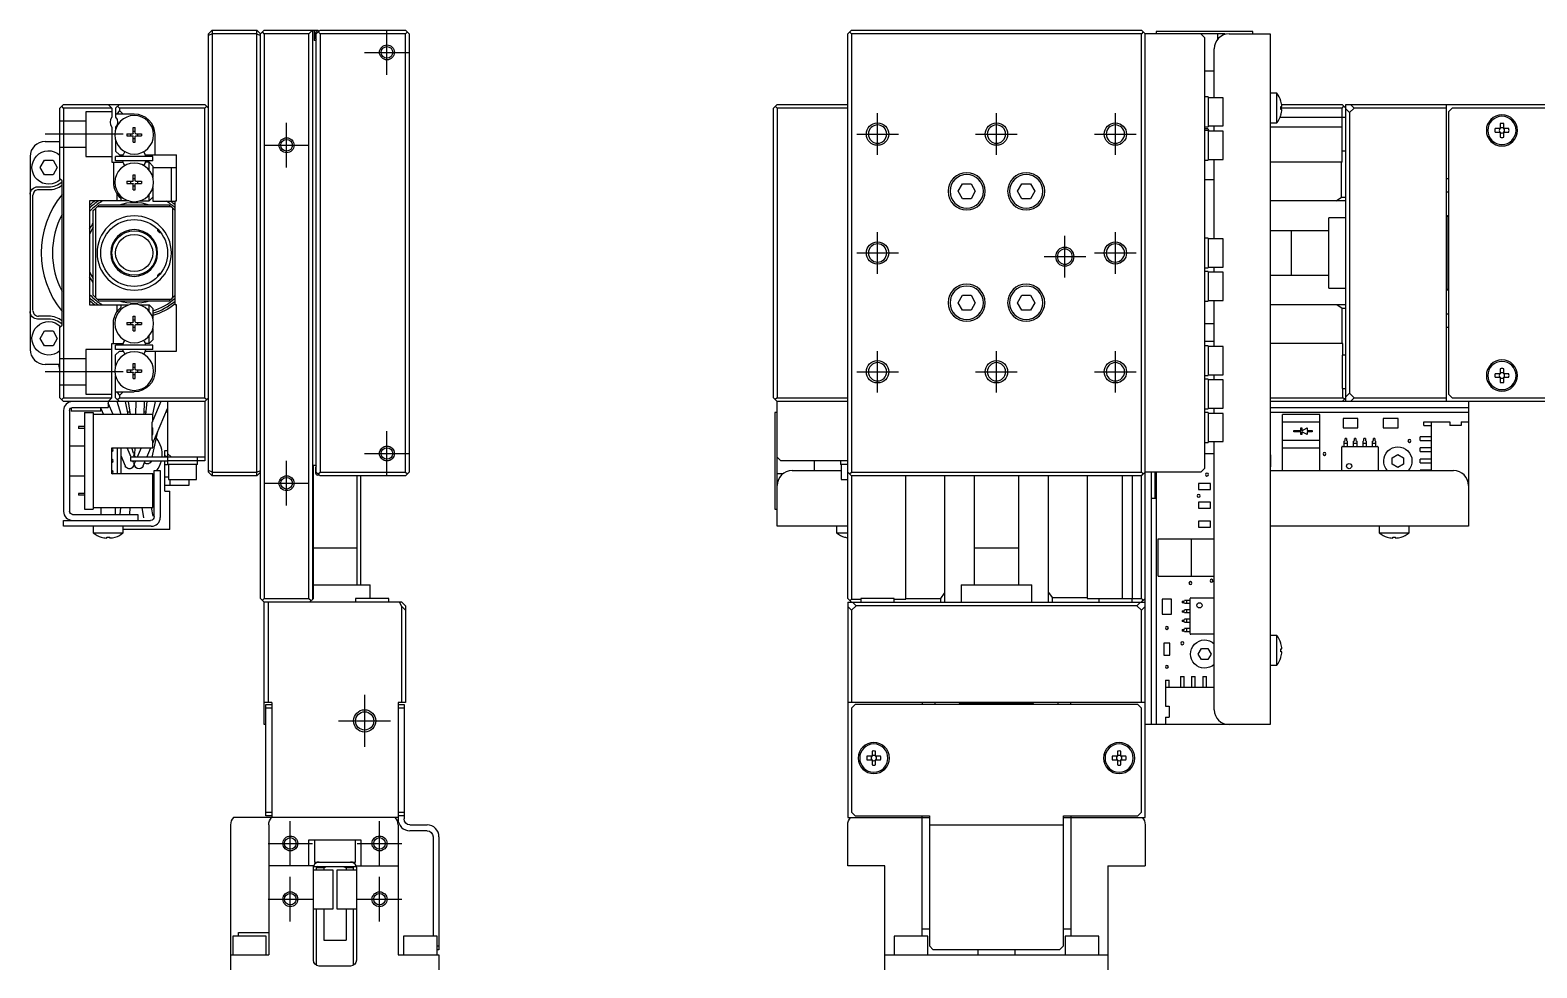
# Model space of a CAD drawing. Extents: x 0 to 722, y -8 to 440.
# Drawn here: x 0 to 202.7, y 210.8 to 337.1 of the extents above; entities that cross this region are included whole.
import ezdxf

# ---------------------------------------------------------------- set-up
doc = ezdxf.new("R2010")
doc.units = 0
doc.header["$LTSCALE"] = 0.5
doc.linetypes.add('CENTER', pattern=[50.8, 31.75, -6.35, 6.35, -6.35])
doc.linetypes.add('DASHED', pattern=[19.05, 12.7, -6.35])
for name, color, linetype in [('MSM_CENTER', 1, 'CENTER'), ('MSM_CONTINUOUS', 7, 'CONTINUOUS'), ('MSM_DASHED', 4, 'DASHED'), ('MSM_NARROW', 5, 'CONTINUOUS')]:
    doc.layers.add(name, color=color, linetype=linetype)

msp = doc.modelspace()

# ---------------------------------------------------------------- linework, layer by layer
at = {"layer": 'MSM_CENTER'}
for p, q in [((48, 331.07), (48, 337.07)), ((45, 334.07), (51, 334.07)), ((34.5, 318.57), (34.5, 324.57)), ((114, 320.27), (114, 325.87)), ((130, 320.27), (130, 325.87)), ((146, 320.27), (146, 325.87)), ((12.5, 323.07), (2, 323.07)), ((111.2, 323.07), (116.8, 323.07)), ((127.2, 323.07), (132.8, 323.07)), ((143.2, 323.07), (148.8, 323.07)), ((31.5, 321.57), (37.5, 321.57)), ((114, 304.27), (114, 309.87)), ((139.2, 303.77), (139.2, 309.37)), ((146, 304.27), (146, 309.87)), ((111.2, 307.07), (116.8, 307.07)), ((136.4, 306.57), (142, 306.57)), ((143.2, 307.07), (148.8, 307.07)), ((114, 288.27), (114, 293.87)), ((130, 288.27), (130, 293.87)), ((146, 288.27), (146, 293.87)), ((12.5, 291.07), (2, 291.07)), ((111.2, 291.07), (116.8, 291.07)), ((127.2, 291.07), (132.8, 291.07)), ((143.2, 291.07), (148.8, 291.07)), ((48, 277.07), (48, 283.07)), ((45, 280.07), (51, 280.07)), ((34.5, 273.07), (34.5, 279.07)), ((31.5, 276.07), (37.5, 276.07)), ((45, 247.57), (45, 240.57)), ((41.5, 244.07), (48.5, 244.07)), ((35, 224.57), (35, 230.57)), ((47, 224.57), (47, 230.57)), ((32, 227.57), (38, 227.57)), ((44, 227.57), (50, 227.57)), ((35, 217.07), (35, 223.07)), ((47, 217.07), (47, 223.07)), ((32, 220.07), (38, 220.07)), ((44, 220.07), (50, 220.07))]:
    msp.add_line(p, q, dxfattribs=at)
at = {"layer": 'MSM_CONTINUOUS'}
for p, q in [((24.5, 337.07), (24, 336.57)), ((24.5, 336.57), (24, 336.36)), ((24, 277.57), (24, 336.57)), ((24.5, 337.07), (30.5, 337.07)), ((24.5, 337.07), (24.5, 277.07)), ((30.5, 336.57), (24.5, 336.57)), ((30.5, 277.07), (30.5, 337.07)), ((31, 336.57), (30.5, 337.07)), ((30.5, 336.57), (31, 336.36)), ((31.5, 337.07), (31, 336.57)), ((31, 260.57), (31, 336.57)), ((31.5, 336.57), (31.25, 336.82)), ((31.5, 337.07), (38.7, 337.07)), ((31.5, 336.57), (31.5, 260.57)), ((37.5, 336.57), (31.5, 336.57)), ((38, 337.07), (37.5, 336.57)), ((37.5, 260.57), (37.5, 336.57)), ((38, 337.07), (38, 260.47)), ((38.2, 337.07), (38.2, 335.67)), ((38.4, 336.67), (38.4, 335.97)), ((38.5, 336.57), (39, 337.07)), ((38.5, 277.57), (38.5, 336.57)), ((38.7, 337.07), (38.8, 336.97)), ((38.7, 336.97), (38.9, 336.97)), ((39, 336.57), (38.75, 336.82)), ((39, 337.07), (50.5, 337.07)), ((50.5, 336.57), (39, 336.57)), ((39, 336.57), (39, 277.57)), ((50.5, 337.07), (51, 336.57)), ((50.75, 336.82), (50.5, 336.57)), ((50.5, 277.57), (50.5, 336.57)), ((51, 336.57), (51, 277.57)), ((110.5, 337.07), (110, 336.57)), ((110, 260.57), (110, 336.57)), ((110.5, 336.57), (110.25, 336.82)), ((110.5, 337.07), (149.5, 337.07)), ((149.5, 336.57), (110.5, 336.57)), ((110.5, 336.57), (110.5, 277.57)), ((150, 336.57), (149.5, 337.07)), ((149.75, 336.82), (149.5, 336.57)), ((149.5, 277.57), (149.5, 336.57)), ((160.75, 336.57), (150, 336.57)), ((150, 231.07), (150, 336.57)), ((164.5, 336.87), (151.5, 336.87)), ((151.5, 336.87), (151.5, 336.57)), ((158, 336.07), (157.5, 336.57)), ((159.75, 336.57), (159.75, 335.83)), ((160.75, 336.49), (160.75, 336.57)), ((161.3, 336.57), (166.8, 336.57)), ((164.5, 336.57), (164.5, 336.87)), ((166.8, 336.57), (166.8, 243.57)), ((38.5, 335.67), (38.2, 335.67)), ((158, 336.07), (158, 278.07)), ((159.3, 327.97), (159.3, 334.57)), ((158, 331.57), (159.3, 331.57)), ((167.7, 328.57), (166.8, 328.57)), ((167.7, 324.57), (167.7, 328.57)), ((4, 326.57), (4.25, 326.82)), ((4, 317.07), (4, 326.57)), ((4.25, 326.82), (4.5, 327.07)), ((4.5, 326.57), (4.25, 326.82)), ((4.5, 327.07), (23.5, 327.07)), ((4.5, 326.57), (4.5, 287.57)), ((11, 326.57), (4.5, 326.57)), ((10.5, 327.07), (11, 326.57)), ((11, 326.57), (11, 325.33)), ((12, 327.07), (11.5, 326.57)), ((11.5, 326.57), (11.5, 325.33)), ((12, 326.57), (11.75, 326.82)), ((12, 326.57), (12, 326.27)), ((23.5, 326.57), (12, 326.57)), ((23.5, 327.07), (24, 326.57)), ((23.75, 326.82), (23.5, 326.57)), ((23.5, 287.57), (23.5, 326.57)), ((100.5, 327.07), (100, 326.57)), ((100, 287.57), (100, 326.57)), ((100.25, 326.82), (100.5, 326.57)), ((100.5, 327.07), (110, 327.07)), ((110, 326.57), (100.5, 326.57)), ((100.5, 326.57), (100.5, 287.57)), ((158.5, 328.07), (158, 328.07)), ((158.5, 328.07), (158.5, 324.07)), ((160.5, 327.97), (158.5, 327.97)), ((160.5, 324.17), (160.5, 327.97)), ((168.25, 327.5), (168.25, 327.52)), ((168.25, 326.77), (168.39, 326.77)), ((168.25, 326.37), (168.25, 326.77)), ((176.5, 326.57), (168.25, 326.57)), ((168.39, 326.37), (168.25, 326.37)), ((168.35, 327.07), (176.5, 327.07)), ((176.75, 326.82), (176.5, 327.07)), ((176.5, 326.57), (176.75, 326.82)), ((176.5, 325.33), (176.5, 326.57)), ((177, 326.57), (176.75, 326.82)), ((177, 287.07), (177, 327.07)), ((177, 327.07), (206, 327.07)), ((177.5, 325.96), (177, 326.46)), ((178.11, 326.57), (177.5, 325.96)), ((177.61, 327.07), (178.11, 326.57)), ((190.5, 326.57), (178.11, 326.57)), ((190.5, 327.07), (190.5, 287.07)), ((191.3, 326.57), (190.8, 326.07)), ((205.3, 326.57), (191.3, 326.57)), ((14, 325.77), (11.5, 325.77)), ((12, 326.27), (11.65, 325.77)), ((12.5, 325.77), (12, 326.27)), ((166.8, 324.57), (167.7, 324.57)), ((168.15, 325.33), (176.5, 325.33)), ((168.25, 325.62), (168.25, 325.64)), ((176.5, 319.27), (176.5, 325.32)), ((177, 325.32), (176.5, 325.32)), ((177.5, 325.96), (177.5, 288.18)), ((190.8, 326.07), (190.8, 288.07)), ((197.76, 324.49), (197.76, 323.81)), ((198.24, 323.81), (198.24, 324.49)), ((11, 324.01), (11, 319.27)), ((11.5, 324.01), (11.5, 323.68)), ((13, 323.12), (13.8, 323.12)), ((13, 323.12), (13, 322.83)), ((13, 322.83), (13.8, 322.83)), ((13.53, 322.83), (13.53, 323.12)), ((13.86, 323.97), (14.15, 323.97)), ((13.86, 323.18), (13.86, 323.97)), ((14.15, 323.44), (13.86, 323.44)), ((13.86, 321.97), (13.86, 322.77)), ((13.86, 322.5), (14.15, 322.5)), ((14.15, 323.18), (14.15, 323.97)), ((14.15, 321.97), (14.15, 322.77)), ((14.21, 323.12), (15, 323.12)), ((14.21, 322.83), (15, 322.83)), ((14.47, 322.83), (14.47, 323.12)), ((15, 323.12), (15, 322.83)), ((16.8, 320.27), (16.8, 322.97)), ((158, 324.07), (158.5, 324.07)), ((158, 323.82), (158.43, 323.82)), ((158.5, 323.57), (158, 323.57)), ((158.43, 323.82), (158.63, 323.47)), ((158.5, 324.17), (160.5, 324.17)), ((158.5, 323.57), (158.5, 319.57)), ((160.5, 323.47), (158.5, 323.47)), ((159.3, 323.47), (159.3, 324.17)), ((160.5, 319.67), (160.5, 323.47)), ((176.5, 324.01), (166.8, 324.01)), ((197.76, 323.81), (197.08, 323.81)), ((197.08, 323.33), (197.76, 323.33)), ((197.76, 323.33), (197.76, 322.65)), ((198.92, 323.81), (198.24, 323.81)), ((198.24, 323.33), (198.92, 323.33)), ((198.24, 322.65), (198.24, 323.33)), ((2, 322.07), (4, 322.07)), ((11.5, 322.26), (11.5, 320.77)), ((11.5, 320.77), (12, 320.27)), ((12, 320.27), (12.48, 320.27)), ((12.54, 320.36), (12.48, 320.27)), ((13.86, 321.97), (14.15, 321.97)), ((15.52, 320.27), (15.33, 320.6)), ((15.52, 320.27), (19.7, 320.27)), ((19.7, 314.07), (19.7, 320.27)), ((176.5, 320.82), (177, 320.82)), ((0, 320.07), (0, 294.07)), ((1.35, 318.57), (1.92, 319.57)), ((1.92, 317.57), (1.35, 318.57)), ((1.92, 319.57), (3.08, 319.57)), ((3.08, 319.57), (3.65, 318.57)), ((3.65, 318.57), (3.08, 317.57)), ((11, 319.27), (12.46, 319.27)), ((11.2, 319.27), (11.2, 316.57)), ((11.5, 319.47), (11.5, 320.07)), ((16.5, 320.07), (11.5, 320.07)), ((16.5, 319.47), (11.5, 319.47)), ((12.46, 319.27), (12.54, 319.13)), ((15.33, 318.89), (15.54, 319.27)), ((16, 319.27), (15.54, 319.27)), ((16, 318.23), (16, 319.27)), ((16, 319.27), (16.5, 318.77)), ((16.5, 319.47), (16.5, 320.07)), ((16.5, 318.77), (16.5, 317.28)), ((19.7, 318.52), (16.5, 318.52)), ((19, 314.02), (19, 318.52)), ((158, 319.57), (158.5, 319.57)), ((158.5, 319.67), (160.5, 319.67)), ((159.3, 308.97), (159.3, 319.67)), ((176.5, 319.27), (166.8, 319.27)), ((176.4, 314.57), (176.4, 319.27)), ((3.08, 317.57), (1.92, 317.57)), ((4.3, 316.77), (4, 317.07)), ((4.3, 297.37), (4.3, 316.77)), ((13, 316.72), (13.8, 316.72)), ((13, 316.72), (13, 316.43)), ((13, 316.43), (13.8, 316.43)), ((13.53, 316.43), (13.53, 316.72)), ((13.86, 317.57), (14.15, 317.57)), ((13.86, 316.78), (13.86, 317.57)), ((14.15, 317.04), (13.86, 317.04)), ((13.86, 315.57), (13.86, 316.37)), ((14.15, 316.78), (14.15, 317.57)), ((14.15, 315.57), (14.15, 316.37)), ((14.21, 316.72), (15, 316.72)), ((14.21, 316.43), (15, 316.43)), ((14.47, 316.43), (14.47, 316.72)), ((15, 316.72), (15, 316.43)), ((124.84, 315.37), (125.42, 316.37)), ((125.42, 316.37), (126.58, 316.37)), ((126.58, 316.37), (127.15, 315.37)), ((132.84, 315.37), (133.42, 316.37)), ((133.42, 316.37), (134.58, 316.37)), ((134.58, 316.37), (135.15, 315.37)), ((158, 316.97), (159.3, 316.97)), ((190.8, 317.07), (190.5, 317.07)), ((0.38, 299.3), (0.38, 314.84)), ((1, 315.97), (2.5, 315.97)), ((1.13, 315.59), (2.5, 315.59)), ((11.7, 314.07), (11.7, 314.97)), ((12.2, 314.43), (12.2, 314.07)), ((13.86, 316.1), (14.15, 316.1)), ((13.86, 315.57), (14.15, 315.57)), ((16, 314.07), (16, 314.91)), ((16.5, 314.57), (16, 314.07)), ((16.5, 315.86), (16.5, 314.02)), ((125.42, 314.37), (124.84, 315.37)), ((126.58, 314.37), (125.42, 314.37)), ((127.15, 315.37), (126.58, 314.37)), ((133.42, 314.37), (132.84, 315.37)), ((134.58, 314.37), (133.42, 314.37)), ((135.15, 315.37), (134.58, 314.37)), ((175.69, 314.07), (176.4, 314.57)), ((176.4, 314.57), (177, 314.57)), ((190.5, 315.32), (190.8, 315.32)), ((8, 314.07), (8, 300.07)), ((13.29, 314.07), (8, 314.07)), ((8.5, 312.77), (8.8, 313.07)), ((8.5, 301.37), (8.5, 312.77)), ((9, 313.27), (8.8, 313.07)), ((8.8, 313.07), (8.8, 301.07)), ((9, 313.27), (9.3, 313.57)), ((19, 313.27), (9, 313.27)), ((9.3, 313.57), (18.7, 313.57)), ((14.71, 314.07), (16, 314.07)), ((16.5, 314.02), (19.5, 314.02)), ((18.7, 313.57), (19, 313.27)), ((19.5, 312.77), (19, 313.27)), ((19.2, 301.07), (19.2, 313.07)), ((19.5, 300.07), (19.5, 314.07)), ((19.5, 314.07), (19.7, 314.07)), ((177, 314.07), (166.8, 314.07)), ((17.2, 310.05), (17.2, 310.23)), ((174.7, 302.32), (174.7, 311.82)), ((177, 311.82), (174.7, 311.82)), ((190.7, 312.07), (190.5, 311.87)), ((190.7, 312.07), (190.7, 302.07)), ((190.8, 312.07), (190.7, 312.07)), ((17.2, 310.05), (17.43, 309.82)), ((17.43, 309.99), (17.43, 309.82)), ((17.43, 309.82), (17.56, 309.82)), ((17.56, 309.82), (17.56, 309.82)), ((158.5, 309.07), (158, 309.07)), ((158.5, 309.07), (158.5, 305.07)), ((160.5, 308.97), (158.5, 308.97)), ((160.5, 305.17), (160.5, 308.97)), ((174.7, 310.07), (166.8, 310.07)), ((169.7, 304.07), (169.7, 310.07)), ((11.04, 306.01), (11.04, 306.01)), ((12.56, 304.27), (12.63, 304.27)), ((12.69, 304.21), (12.63, 304.27)), ((15.38, 304.27), (15.31, 304.21)), ((15.38, 304.27), (15.44, 304.27)), ((16.97, 306.01), (16.97, 306.01)), ((17.43, 304.32), (17.2, 304.1)), ((17.2, 303.91), (17.2, 304.1)), ((17.43, 304.32), (17.43, 304.15)), ((17.56, 304.32), (17.43, 304.32)), ((17.56, 304.32), (17.56, 304.32)), ((158, 305.07), (158.5, 305.07)), ((158.5, 304.57), (158, 304.57)), ((158.5, 305.17), (160.5, 305.17)), ((158.5, 304.57), (158.5, 300.57)), ((160.5, 304.47), (158.5, 304.47)), ((159.3, 304.47), (159.3, 305.17)), ((160.5, 300.67), (160.5, 304.47)), ((166.8, 304.07), (174.7, 304.07)), ((174.7, 302.32), (177, 302.32)), ((190.5, 302.27), (190.7, 302.07)), ((190.7, 302.07), (190.8, 302.07)), ((8, 300.07), (13.29, 300.07)), ((8.8, 301.07), (8.5, 301.37)), ((8.8, 301.07), (9, 300.87)), ((9, 300.87), (19, 300.87)), ((9.3, 300.57), (9, 300.87)), ((18.7, 300.57), (9.3, 300.57)), ((11.7, 299.17), (11.7, 300.07)), ((12.2, 300.07), (12.2, 299.71)), ((14.71, 300.07), (16, 300.07)), ((16, 299.23), (16, 300.07)), ((16, 300.07), (16.5, 299.57)), ((19, 300.87), (18.7, 300.57)), ((19, 300.87), (19.2, 301.07)), ((19.5, 301.37), (19.2, 301.07)), ((19.7, 300.07), (19.5, 300.07)), ((19.7, 293.87), (19.7, 300.07)), ((124.84, 300.37), (125.42, 301.37)), ((125.42, 299.37), (124.84, 300.37)), ((125.42, 301.37), (126.58, 301.37)), ((126.58, 301.37), (127.15, 300.37)), ((127.15, 300.37), (126.58, 299.37)), ((132.84, 300.37), (133.42, 301.37)), ((133.42, 299.37), (132.84, 300.37)), ((133.42, 301.37), (134.58, 301.37)), ((134.58, 301.37), (135.15, 300.37)), ((135.15, 300.37), (134.58, 299.37)), ((158, 300.57), (158.5, 300.57)), ((158.5, 300.67), (160.5, 300.67)), ((159.3, 294.47), (159.3, 300.67)), ((177, 300.07), (166.8, 300.07)), ((176.5, 299.57), (175.79, 300.07)), ((2.5, 298.17), (1, 298.17)), ((2.5, 298.55), (1.13, 298.55)), ((13.86, 298.57), (14.15, 298.57)), ((13.86, 297.78), (13.86, 298.57)), ((14.15, 298.04), (13.86, 298.04)), ((14.15, 297.78), (14.15, 298.57)), ((16.5, 299.57), (16.5, 298.28)), ((126.58, 299.37), (125.42, 299.37)), ((134.58, 299.37), (133.42, 299.37)), ((176.5, 294.87), (176.5, 299.57)), ((177, 299.57), (176.5, 299.57)), ((190.8, 298.82), (190.5, 298.82)), ((1.35, 295.57), (1.92, 296.57)), ((1.92, 296.57), (3.08, 296.57)), ((3.08, 296.57), (3.65, 295.57)), ((4, 297.07), (4.3, 297.37)), ((4, 287.57), (4, 297.07)), ((11.2, 294.87), (11.2, 297.57)), ((13, 297.72), (13.8, 297.72)), ((13, 297.72), (13, 297.43)), ((13, 297.43), (13.8, 297.43)), ((13.53, 297.43), (13.53, 297.72)), ((13.86, 296.57), (13.86, 297.37)), ((13.86, 297.1), (14.15, 297.1)), ((13.86, 296.57), (14.15, 296.57)), ((14.15, 296.57), (14.15, 297.37)), ((14.21, 297.72), (15, 297.72)), ((14.21, 297.43), (15, 297.43)), ((14.47, 297.43), (14.47, 297.72)), ((15, 297.72), (15, 297.43)), ((16.5, 296.86), (16.5, 295.37)), ((158, 297.57), (159.3, 297.57)), ((190.5, 297.07), (190.8, 297.07)), ((1.92, 294.57), (1.35, 295.57)), ((3.08, 294.57), (1.92, 294.57)), ((3.65, 295.57), (3.08, 294.57)), ((11, 294.87), (12.46, 294.87)), ((11, 287.57), (11, 294.87)), ((11.5, 294.07), (11.5, 294.67)), ((16.5, 294.67), (11.5, 294.67)), ((16.5, 294.07), (11.5, 294.07)), ((12.54, 295.01), (12.46, 294.87)), ((15.54, 294.87), (15.33, 295.25)), ((16, 294.87), (15.54, 294.87)), ((16, 294.87), (16, 295.91)), ((16.5, 295.37), (16, 294.87)), ((16.5, 294.07), (16.5, 294.67)), ((159.3, 295.17), (158, 295.17)), ((158.5, 294.57), (158, 294.57)), ((158.5, 294.57), (158.5, 290.57)), ((160.5, 294.47), (158.5, 294.47)), ((160.5, 290.67), (160.5, 294.47)), ((176.6, 294.87), (166.8, 294.87)), ((176.6, 293.32), (176.6, 294.87)), ((4, 292.07), (2, 292.07)), ((4, 291.37), (3.88, 292.07)), ((12, 293.87), (11.5, 293.37)), ((11.5, 291.88), (11.5, 293.37)), ((12, 293.87), (12.48, 293.87)), ((12.48, 293.87), (12.54, 293.78)), ((13.86, 292.17), (14.15, 292.17)), ((13.86, 291.38), (13.86, 292.17)), ((14.15, 291.38), (14.15, 292.17)), ((15.33, 293.54), (15.52, 293.87)), ((15.52, 293.87), (19.7, 293.87)), ((16.8, 293.87), (16.8, 291.17)), ((176.5, 293.32), (176.5, 288.82)), ((177, 293.32), (176.5, 293.32)), ((11.5, 287.57), (11.5, 290.46)), ((13, 291.32), (13.8, 291.32)), ((13, 291.32), (13, 291.03)), ((13, 291.03), (13.8, 291.03)), ((13.53, 291.03), (13.53, 291.32)), ((14.15, 291.64), (13.86, 291.64)), ((13.86, 290.17), (13.86, 290.97)), ((13.86, 290.7), (14.15, 290.7)), ((13.86, 290.17), (14.15, 290.17)), ((14.15, 290.17), (14.15, 290.97)), ((14.21, 291.32), (15, 291.32)), ((14.21, 291.03), (15, 291.03)), ((14.47, 291.03), (14.47, 291.32)), ((15, 291.32), (15, 291.03)), ((158, 290.57), (158.5, 290.57)), ((158.5, 290.07), (158, 290.07)), ((158.5, 290.67), (160.5, 290.67)), ((158.5, 290.07), (158.5, 286.07)), ((160.5, 289.97), (158.5, 289.97)), ((159.3, 289.97), (159.3, 290.67)), ((160.5, 286.17), (160.5, 289.97)), ((197.76, 290.81), (197.08, 290.81)), ((197.08, 290.33), (197.76, 290.33)), ((197.76, 291.49), (197.76, 290.81)), ((197.76, 290.33), (197.76, 289.65)), ((198.24, 290.81), (198.24, 291.49)), ((198.92, 290.81), (198.24, 290.81)), ((198.24, 289.65), (198.24, 290.33)), ((198.24, 290.33), (198.92, 290.33)), ((11.5, 288.37), (14, 288.37)), ((11.65, 288.37), (12, 287.87)), ((12, 287.87), (12.5, 288.37)), ((12, 287.87), (12, 287.57)), ((176.5, 288.82), (177, 288.82)), ((176.6, 287.57), (176.6, 288.82)), ((177, 287.68), (177.5, 288.18)), ((177.5, 288.18), (178.11, 287.57)), ((190.8, 288.07), (191.3, 287.57)), ((4.5, 287.07), (4, 287.57)), ((4.25, 287.32), (4.5, 287.57)), ((4.5, 287.57), (11, 287.57)), ((23.5, 287.07), (4.5, 287.07)), ((4.5, 285.87), (4.5, 272.27)), ((5.3, 285.87), (5.3, 272.27)), ((5.5, 286.22), (5.5, 285.77)), ((5.7, 286.27), (10.5, 286.27)), ((9.5, 285.77), (9.5, 286.27)), ((9.5, 286.15), (9.85, 285.32)), ((11, 287.57), (10.5, 287.07)), ((10.5, 287.07), (10.5, 286.27)), ((11.16, 285.32), (10.5, 286.86)), ((11.5, 287.57), (12, 287.07)), ((12.25, 285.32), (11.69, 287.07)), ((11.75, 287.32), (12, 287.57)), ((12, 287.57), (23.5, 287.57)), ((13.18, 285.32), (12.84, 287.07)), ((13.2, 287.07), (13.45, 285.32)), ((14.2, 287.07), (14.16, 285.32)), ((15.36, 285.32), (15.4, 287.07)), ((15.69, 287.07), (15.54, 285.32)), ((16.83, 287.07), (16.45, 285.32)), ((17.59, 287.07), (16.5, 284.51)), ((16.5, 281.44), (18.5, 286.15)), ((18.5, 287.07), (18.5, 278.57)), ((23.5, 287.57), (23.75, 287.32)), ((24, 287.57), (23.5, 287.07)), ((23.5, 287.07), (23.5, 279.07)), ((100, 287.57), (100.5, 287.07)), ((100.5, 287.57), (100.25, 287.32)), ((100.5, 287.57), (110, 287.57)), ((100.5, 270.27), (100.5, 287.07)), ((110, 287.07), (100.5, 287.07)), ((158, 286.07), (158.5, 286.07)), ((158.5, 286.17), (160.5, 286.17)), ((159.3, 285.47), (159.3, 286.17)), ((166.8, 287.57), (176.6, 287.57)), ((206, 287.07), (166.8, 287.07)), ((166.8, 286.27), (193.5, 286.27)), ((176.5, 287.07), (176.8, 287.37)), ((176.8, 287.37), (176.6, 287.57)), ((176.8, 287.37), (177, 287.57)), ((178.11, 287.57), (177.61, 287.07)), ((178.11, 287.57), (190.5, 287.57)), ((191.3, 287.57), (205.3, 287.57)), ((193.5, 287.07), (193.5, 270.27)), ((9.5, 285.77), (5.5, 285.77)), ((7.3, 285.57), (7.3, 272.57)), ((7.3, 285.57), (8.5, 285.57)), ((8.5, 285.57), (8.5, 272.57)), ((16.5, 285.32), (8.5, 285.32)), ((13.11, 285.67), (13.4, 285.67)), ((15.37, 285.67), (15.57, 285.67)), ((16.4, 281.82), (16.4, 284.32)), ((16.5, 284.32), (16.4, 284.32)), ((16.5, 284.32), (16.5, 285.32)), ((18.3, 285.67), (18.5, 285.67)), ((100.5, 285.57), (100.2, 285.57)), ((100.2, 285.57), (100.2, 272.57)), ((158.5, 285.57), (158, 285.57)), ((158.5, 285.57), (158.5, 281.57)), ((160.5, 285.47), (158.5, 285.47)), ((160.5, 281.67), (160.5, 285.47)), ((193.5, 285.57), (166.8, 285.57)), ((173.5, 285.32), (168.5, 285.32)), ((168.5, 277.77), (168.5, 285.32)), ((168.5, 284.32), (173.5, 284.32)), ((173.5, 277.77), (173.5, 285.32)), ((178.62, 284.78), (176.62, 284.78)), ((176.62, 284.78), (176.62, 283.53)), ((178.62, 283.53), (178.62, 284.78)), ((182.02, 284.78), (182.02, 283.53)), ((184.02, 284.78), (182.02, 284.78)), ((184.02, 283.53), (184.02, 284.78)), ((187.5, 283.82), (187.5, 284.32)), ((187.5, 284.32), (191, 284.32)), ((187.5, 283.82), (188.5, 283.82)), ((188.5, 284.32), (188.5, 277.77)), ((191, 284.32), (191, 283.82)), ((192.5, 283.82), (191, 283.82)), ((192.5, 284.32), (193.5, 284.32)), ((192.5, 284.32), (192.5, 283.82)), ((7.3, 283.7), (6.5, 283.7)), ((6.5, 283.7), (6.5, 283.45)), ((7.3, 283.45), (6.5, 283.45)), ((16.4, 283.52), (16.5, 283.52)), ((16.4, 283.15), (16.5, 283.15)), ((16.4, 283), (16.5, 283)), ((16.4, 282.62), (16.5, 282.62)), ((16.5, 281.82), (16.4, 281.82)), ((16.43, 279.57), (17.18, 283.05)), ((16.5, 282.62), (16.5, 283.52)), ((16.5, 280.82), (16.5, 281.82)), ((173.5, 281.82), (168.5, 281.82)), ((170, 283), (170, 283.15)), ((170, 283.15), (170.95, 283.15)), ((170.95, 283), (170, 283)), ((170.95, 283.15), (170.95, 283.52)), ((170.95, 283.52), (171.1, 283.52)), ((170.95, 282.62), (170.95, 283)), ((171.1, 282.62), (170.95, 282.62)), ((171.1, 283.13), (171.78, 283.52)), ((171.1, 283.52), (171.1, 283.13)), ((171.78, 282.62), (171.1, 283.01)), ((171.1, 283.01), (171.1, 282.62)), ((171.78, 283.52), (171.78, 283.15)), ((171.78, 283.15), (172.48, 283.15)), ((171.78, 283), (171.78, 282.62)), ((172.48, 283), (171.78, 283)), ((172.48, 283.15), (172.48, 283)), ((176.62, 283.53), (178.62, 283.53)), ((176.77, 281.75), (176.89, 281.82)), ((176.77, 281.02), (176.77, 281.75)), ((176.89, 281.82), (176.89, 282.07)), ((177.09, 282.07), (176.89, 282.07)), ((177.09, 282.07), (177.09, 281.82)), ((177.09, 281.82), (177.2, 281.75)), ((177.2, 281.75), (177.2, 281.02)), ((178.04, 281.75), (178.16, 281.82)), ((178.04, 281.02), (178.04, 281.75)), ((178.36, 282.07), (178.16, 282.07)), ((178.16, 281.82), (178.16, 282.07)), ((178.36, 282.07), (178.36, 281.82)), ((178.36, 281.82), (178.47, 281.75)), ((178.47, 281.75), (178.47, 281.02)), ((179.31, 281.75), (179.43, 281.82)), ((179.31, 281.02), (179.31, 281.75)), ((179.43, 281.82), (179.43, 282.07)), ((179.63, 282.07), (179.43, 282.07)), ((179.63, 282.07), (179.63, 281.82)), ((179.63, 281.82), (179.74, 281.75)), ((179.74, 281.75), (179.74, 281.02)), ((180.58, 281.75), (180.7, 281.82)), ((180.58, 281.02), (180.58, 281.75)), ((180.9, 282.07), (180.7, 282.07)), ((180.7, 281.82), (180.7, 282.07)), ((180.9, 282.07), (180.9, 281.82)), ((180.9, 281.82), (181.01, 281.75)), ((181.01, 281.75), (181.01, 281.02)), ((182.02, 283.53), (184.02, 283.53)), ((187, 281.82), (187, 282.32)), ((188.5, 282.32), (187, 282.32)), ((187, 281.82), (188.5, 281.82)), ((7.3, 281.07), (5.3, 281.07)), ((11, 280.82), (16.5, 280.82)), ((11, 277.32), (11, 280.82)), ((11.7, 280.82), (11.7, 277.32)), ((12.2, 280.82), (12.2, 277.32)), ((12.2, 279.79), (12.8, 278.39)), ((13.6, 279.57), (13.07, 280.82)), ((13.92, 280.1), (13.69, 280.82)), ((14.07, 280.82), (14.05, 279.93)), ((14.93, 280.82), (14.4, 279.57)), ((15.71, 279.57), (16.24, 280.82)), ((18.1, 279.57), (18.1, 280.48)), ((18.1, 280.48), (18.5, 280.48)), ((19, 279.57), (18.5, 280.07)), ((158, 281.57), (158.5, 281.57)), ((158, 280.07), (159.3, 280.07)), ((158.5, 281.67), (160.5, 281.67)), ((159.3, 245.57), (159.3, 281.67)), ((166.91, 279.87), (166.8, 279.87)), ((166.91, 278.27), (166.91, 279.87)), ((168.5, 280.82), (173.5, 280.82)), ((176.44, 277.77), (176.44, 280.92)), ((176.54, 281.02), (181.24, 281.02)), ((176.77, 281.46), (177.2, 281.46)), ((178.04, 281.46), (178.47, 281.46)), ((179.31, 281.46), (179.74, 281.46)), ((180.58, 281.46), (181.01, 281.46)), ((181.34, 280.92), (181.34, 277.77)), ((183.25, 279.5), (184, 279.94)), ((184, 279.94), (184.75, 279.5)), ((187, 280.32), (187, 280.82)), ((188.5, 280.82), (187, 280.82)), ((187, 280.32), (188.5, 280.32)), ((13.5, 279.57), (13.5, 279.07)), ((23.5, 279.57), (13.5, 279.57)), ((13.5, 279.07), (18.5, 279.07)), ((13.9, 278.85), (13.81, 279.07)), ((14.19, 279.07), (14.1, 278.85)), ((15.2, 278.39), (15.49, 279.07)), ((16.7, 277.77), (17.5, 277.77)), ((16.7, 271.57), (16.7, 277.77)), ((17.5, 277.77), (17.5, 271.47)), ((18.1, 275.02), (18.1, 279.07)), ((18.1, 278.58), (18.5, 278.58)), ((18.35, 279.68), (18.5, 279.68)), ((22.5, 279.07), (18.5, 279.07)), ((22.5, 278.57), (18.5, 278.57)), ((22.5, 278.57), (18.5, 278.57)), ((18.6, 278.57), (18.6, 276.57)), ((22.4, 276.57), (22.4, 278.57)), ((22.5, 278.57), (22.5, 279.57)), ((23.5, 279.07), (22.5, 279.07)), ((24.5, 277.57), (24, 277.78)), ((30.5, 277.57), (31, 277.78)), ((38.5, 278.47), (38.1, 278.47)), ((38.1, 260.57), (38.1, 278.47)), ((38.4, 278.17), (38.4, 277.47)), ((100.5, 279.57), (101, 279.07)), ((110, 279.07), (101, 279.07)), ((102.5, 277.77), (109.1, 277.77)), ((105.5, 277.77), (105.5, 279.07)), ((109, 279.07), (109, 278.57)), ((110, 278.57), (109, 278.57)), ((109.1, 278.57), (109.1, 276.57)), ((157.5, 277.57), (158, 278.07)), ((166.8, 278.27), (166.91, 278.27)), ((166.8, 277.77), (191.5, 277.77)), ((183.25, 278.64), (183.25, 279.5)), ((184, 278.2), (183.25, 278.64)), ((184.75, 278.64), (184, 278.2)), ((184.75, 279.5), (184.75, 278.64)), ((187, 278.82), (187, 279.32)), ((188.5, 279.32), (187, 279.32)), ((187, 278.82), (188.5, 278.82)), ((187, 277.77), (187, 277.82)), ((188.5, 277.82), (187, 277.82)), ((5.3, 277.07), (7.3, 277.07)), ((16.5, 277.32), (11, 277.32)), ((16.5, 272.82), (16.5, 277.32)), ((16.55, 274.24), (16.5, 275.92)), ((18.1, 276.93), (18.6, 276.93)), ((18.35, 275.82), (21.38, 275.82)), ((18.6, 276.57), (22.4, 276.57)), ((18.85, 275.82), (18.85, 276.57)), ((21.38, 275.82), (21.38, 276.57)), ((24.5, 277.07), (24, 277.57)), ((24.5, 277.57), (30.5, 277.57)), ((30.5, 277.07), (24.5, 277.07)), ((30.5, 277.07), (31, 277.57)), ((39, 277.07), (38.5, 277.57)), ((38.9, 277.17), (38.7, 277.17)), ((38.75, 277.32), (39, 277.57)), ((39, 277.57), (50.5, 277.57)), ((50.5, 277.07), (39, 277.07)), ((44, 262.37), (44, 277.07)), ((44.5, 262.37), (44.5, 277.07)), ((50.5, 277.57), (50.75, 277.32)), ((51, 277.57), (50.5, 277.07)), ((101.23, 277.32), (100.5, 277.32)), ((109.1, 276.57), (110, 276.57)), ((110, 277.57), (110.5, 277.07)), ((110.25, 277.32), (110.5, 277.57)), ((110.5, 277.57), (149.5, 277.57)), ((110.5, 277.07), (110.5, 260.47)), ((149.5, 277.07), (110.5, 277.07)), ((117.8, 260.47), (117.8, 277.07)), ((123, 277.07), (123, 260.07)), ((127, 277.07), (127, 262.37)), ((133, 262.37), (133, 277.07)), ((137, 260.07), (137, 277.07)), ((142.2, 277.07), (142.2, 260.57)), ((146.94, 260.57), (146.94, 277.07)), ((148.26, 277.07), (148.26, 260.57)), ((149.5, 277.57), (149.75, 277.32)), ((149.5, 277.07), (149.75, 277.32)), ((149.5, 260.57), (149.5, 277.07)), ((149.75, 277.32), (150, 277.57)), ((157.5, 277.57), (150, 277.57)), ((150.8, 277.57), (150.8, 243.57)), ((151.3, 277.57), (151.3, 274.07)), ((151.5, 277.57), (151.5, 243.57)), ((157.2, 276.04), (157.2, 275.24)), ((158.8, 276.04), (157.2, 276.04)), ((158.8, 275.24), (158.8, 276.04)), ((6.5, 274.7), (6.5, 274.45)), ((7.3, 274.7), (6.5, 274.7)), ((7.3, 274.45), (6.5, 274.45)), ((18.1, 275.02), (18.81, 275.02)), ((18.81, 269.82), (18.81, 275.02)), ((150.8, 274.07), (151.5, 274.07)), ((157.2, 275.24), (158.8, 275.24)), ((5.7, 271.87), (14.5, 271.87)), ((7.3, 272.57), (8.5, 272.57)), ((8.5, 272.82), (16.5, 272.82)), ((9.5, 272.82), (9.5, 271.87)), ((11.5, 271.87), (11.5, 272.82)), ((12.17, 272.82), (12.08, 271.87)), ((13.39, 271.87), (13.47, 272.82)), ((14.5, 271.87), (14.5, 271.07)), ((15.01, 272.82), (15.26, 271.41)), ((16.54, 271.63), (16.33, 272.82)), ((100.2, 272.57), (100.5, 272.57)), ((157.2, 273.5), (157.2, 272.7)), ((158.8, 273.5), (157.2, 273.5)), ((157.2, 272.7), (158.8, 272.7)), ((158.8, 272.7), (158.8, 273.5)), ((4.5, 270.27), (4.5, 271.07)), ((4.5, 271.07), (16.2, 271.07)), ((16.3, 270.27), (4.5, 270.27)), ((8.5, 270.27), (8.5, 269.37)), ((12.5, 269.37), (12.5, 270.27)), ((18.81, 269.82), (12.5, 269.82)), ((110, 270.27), (100.5, 270.27)), ((108.5, 270.27), (108.5, 269.37)), ((158.8, 270.96), (157.2, 270.96)), ((157.2, 270.96), (157.2, 270.16)), ((157.2, 270.16), (158.8, 270.16)), ((158.8, 270.16), (158.8, 270.96)), ((193.5, 270.27), (166.8, 270.27)), ((181.5, 270.27), (181.5, 269.37)), ((185.5, 269.37), (185.5, 270.27)), ((8.5, 269.37), (12.5, 269.37)), ((9.55, 268.81), (9.57, 268.81)), ((10.3, 268.81), (10.7, 268.81)), ((10.3, 268.68), (10.3, 268.81)), ((10.7, 268.81), (10.7, 268.68)), ((11.43, 268.81), (11.45, 268.81)), ((108.5, 269.37), (110, 269.37)), ((109.55, 268.81), (109.57, 268.81)), ((151.75, 268.57), (159.3, 268.57)), ((151.75, 263.57), (151.75, 268.57)), ((156.25, 263.57), (156.25, 268.57)), ((181.5, 269.37), (185.5, 269.37)), ((182.55, 268.81), (182.57, 268.81)), ((183.3, 268.81), (183.7, 268.81)), ((183.3, 268.68), (183.3, 268.81)), ((183.7, 268.81), (183.7, 268.68)), ((184.43, 268.81), (184.45, 268.81)), ((38.1, 267.37), (44, 267.37)), ((127, 267.37), (133, 267.37)), ((151.75, 263.57), (159.3, 263.57)), ((38.1, 262.37), (45.75, 262.37)), ((45.75, 260.57), (45.75, 262.37)), ((125.25, 262.37), (134.75, 262.37)), ((125.25, 262.37), (125.25, 260.07)), ((134.75, 260.07), (134.75, 262.37)), ((31, 260.57), (31.5, 260.07)), ((31.25, 260.32), (31.5, 260.57)), ((31.5, 260.57), (37.5, 260.57)), ((31.5, 243.57), (31.5, 260.07)), ((50, 260.07), (31.5, 260.07)), ((32, 260.07), (32, 246.57)), ((37.5, 260.57), (37.8, 260.27)), ((38.1, 260.57), (37.6, 260.07)), ((48.25, 260.57), (43.75, 260.57)), ((43.75, 260.57), (43.75, 260.07)), ((48.25, 260.07), (48.25, 260.57)), ((50, 259.46), (49.69, 260.07)), ((50, 260.07), (50.5, 259.57)), ((50, 246.57), (50, 259.46)), ((50.5, 258.96), (50, 259.46)), ((50.5, 259.57), (50.5, 246.57)), ((110, 260.57), (110.5, 260.07)), ((110, 260.07), (150, 260.07)), ((110, 260.07), (110, 231.07)), ((110.5, 258.96), (110, 259.46)), ((110.3, 260.27), (110.5, 260.47)), ((110.5, 260.47), (111.75, 260.47)), ((111.11, 259.57), (110.5, 258.96)), ((110.61, 260.07), (111.11, 259.57)), ((148.89, 259.57), (111.11, 259.57)), ((116.25, 260.57), (111.75, 260.57)), ((111.75, 260.57), (111.75, 260.07)), ((116.25, 260.07), (116.25, 260.57)), ((116.25, 260.47), (117.8, 260.47)), ((117.8, 260.57), (122.5, 260.57)), ((122.5, 260.57), (123, 261.28)), ((122.5, 260.07), (122.5, 260.57)), ((137, 261.38), (137.5, 260.67)), ((137.5, 260.67), (137.5, 260.07)), ((137.5, 260.67), (142.2, 260.67)), ((142.2, 260.57), (148.25, 260.57)), ((143.75, 260.57), (143.75, 260.07)), ((148.25, 260.07), (148.25, 260.57)), ((148.26, 260.57), (149.5, 260.57)), ((148.89, 259.57), (149.39, 260.07)), ((149.5, 258.96), (148.89, 259.57)), ((149.5, 260.57), (149.75, 260.32)), ((149.5, 260.07), (149.75, 260.32)), ((150, 259.46), (149.5, 258.96)), ((149.75, 260.32), (150, 260.57)), ((153.54, 260.45), (152.29, 260.45)), ((152.29, 260.45), (152.29, 258.45)), ((153.54, 258.45), (153.54, 260.45)), ((155, 260.18), (155, 259.98)), ((155, 260.18), (155.25, 260.18)), ((155.25, 259.98), (155, 259.98)), ((155.25, 260.18), (155.31, 260.3)), ((155.31, 259.87), (155.25, 259.98)), ((156.05, 260.3), (155.31, 260.3)), ((156.05, 259.87), (155.31, 259.87)), ((155.61, 259.87), (155.61, 260.3)), ((156.05, 255.83), (156.05, 260.53)), ((156.15, 260.63), (159.3, 260.63)), ((110.5, 258.96), (110.5, 246.57)), ((149.5, 246.57), (149.5, 258.96)), ((152.29, 258.45), (153.54, 258.45)), ((155, 258.91), (155, 258.71)), ((155, 258.91), (155.25, 258.91)), ((155.25, 258.71), (155, 258.71)), ((155, 257.64), (155, 257.44)), ((155, 257.64), (155.25, 257.64)), ((155.25, 257.44), (155, 257.44)), ((155.25, 258.91), (155.31, 259.03)), ((155.31, 258.6), (155.25, 258.71)), ((155.25, 257.64), (155.31, 257.76)), ((155.31, 257.33), (155.25, 257.44)), ((156.05, 259.03), (155.31, 259.03)), ((156.05, 258.6), (155.31, 258.6)), ((156.05, 257.76), (155.31, 257.76)), ((155.61, 258.6), (155.61, 259.03)), ((155.61, 257.33), (155.61, 257.76)), ((155, 256.37), (155, 256.17)), ((155, 256.37), (155.25, 256.37)), ((155.25, 256.17), (155, 256.17)), ((155.25, 256.37), (155.31, 256.49)), ((155.31, 256.06), (155.25, 256.17)), ((156.05, 257.33), (155.31, 257.33)), ((156.05, 256.49), (155.31, 256.49)), ((156.05, 256.06), (155.31, 256.06)), ((155.61, 256.06), (155.61, 256.49)), ((159.3, 255.73), (156.15, 255.73)), ((167.7, 255.57), (166.8, 255.57)), ((167.7, 251.57), (167.7, 255.57)), ((153.32, 254.53), (152.52, 254.53)), ((152.52, 254.53), (152.52, 252.93)), ((153.32, 252.93), (153.32, 254.53)), ((157.13, 253.07), (157.56, 253.82)), ((157.56, 253.82), (158.43, 253.82)), ((158.43, 253.82), (158.86, 253.07)), ((168.25, 254.5), (168.25, 254.52)), ((168.25, 253.77), (168.39, 253.77)), ((168.25, 253.37), (168.25, 253.77)), ((152.52, 252.93), (153.32, 252.93)), ((157.56, 252.32), (157.13, 253.07)), ((158.43, 252.32), (157.56, 252.32)), ((158.86, 253.07), (158.43, 252.32)), ((166.8, 251.57), (167.7, 251.57)), ((168.39, 253.37), (168.25, 253.37)), ((168.25, 252.62), (168.25, 252.64)), ((152.75, 249.57), (152.75, 246.07)), ((152.75, 249.57), (153.25, 249.57)), ((153.25, 248.57), (153.25, 249.57)), ((154.75, 250.07), (155.25, 250.07)), ((154.75, 250.07), (154.75, 248.57)), ((155.25, 248.57), (155.25, 250.07)), ((156.25, 250.07), (156.75, 250.07)), ((156.25, 250.07), (156.25, 248.57)), ((156.75, 248.57), (156.75, 250.07)), ((157.75, 250.07), (158.25, 250.07)), ((157.75, 250.07), (157.75, 248.57)), ((158.25, 248.57), (158.25, 250.07)), ((159.25, 250.07), (159.3, 250.07)), ((159.25, 250.07), (159.25, 248.57)), ((159.3, 248.57), (152.75, 248.57)), ((32.5, 246.57), (31.5, 246.57)), ((31.7, 231.27), (31.7, 246.27)), ((31.7, 246.27), (32.5, 246.27)), ((32.5, 245.77), (31.7, 245.77)), ((32.5, 246.57), (32.5, 231.07)), ((49.5, 246.57), (49.5, 230.87)), ((50.5, 246.57), (49.5, 246.57)), ((49.5, 246.27), (50.3, 246.27)), ((50.3, 245.77), (49.5, 245.77)), ((50.3, 246.27), (50.3, 230.87)), ((150, 246.57), (110, 246.57)), ((111, 246.27), (110.5, 245.77)), ((110.5, 245.77), (110.5, 231.77)), ((149, 246.27), (111, 246.27)), ((120, 246.57), (120, 246.27)), ((121.75, 246.27), (121.75, 246.57)), ((125.2, 246.57), (125, 246.37)), ((135, 246.37), (125, 246.37)), ((125, 246.37), (125, 246.27)), ((135, 246.37), (134.8, 246.57)), ((135, 246.27), (135, 246.37)), ((138.25, 246.57), (138.25, 246.27)), ((140, 246.27), (140, 246.57)), ((149.5, 245.77), (149, 246.27)), ((149.5, 231.77), (149.5, 245.77)), ((152.75, 246.07), (153.25, 246.07)), ((153.25, 246.07), (153.25, 244.57)), ((31.7, 243.57), (31.5, 243.57)), ((166.8, 243.57), (150, 243.57)), ((152.75, 244.57), (153.25, 244.57)), ((152.75, 244.57), (152.75, 243.57)), ((113.26, 239.31), (112.58, 239.31)), ((113.26, 239.99), (113.26, 239.31)), ((113.74, 239.31), (113.74, 239.99)), ((114.42, 239.31), (113.74, 239.31)), ((146.26, 239.31), (145.58, 239.31)), ((146.26, 239.99), (146.26, 239.31)), ((146.74, 239.31), (146.74, 239.99)), ((147.42, 239.31), (146.74, 239.31)), ((112.58, 238.83), (113.26, 238.83)), ((113.26, 238.83), (113.26, 238.15)), ((113.74, 238.83), (114.42, 238.83)), ((113.74, 238.15), (113.74, 238.83)), ((145.58, 238.83), (146.26, 238.83)), ((146.26, 238.83), (146.26, 238.15)), ((146.74, 238.83), (147.42, 238.83)), ((146.74, 238.15), (146.74, 238.83)), ((31.7, 231.77), (32.5, 231.77)), ((32.5, 231.27), (31.7, 231.27)), ((49.5, 231.77), (50.3, 231.77)), ((50.3, 231.27), (49.5, 231.27)), ((110.5, 231.77), (111, 231.27)), ((111, 231.27), (121, 231.27)), ((120, 215.07), (120, 231.27)), ((121, 231.27), (121, 213.77)), ((139, 213.77), (139, 231.27)), ((139, 231.27), (149, 231.27)), ((140, 231.27), (140, 215.07)), ((149, 231.27), (149.5, 231.77)), ((27, 210.57), (27, 230.07)), ((32.48, 231.07), (27.38, 231.07)), ((32.1, 230.07), (32.1, 212.57)), ((49.5, 231.07), (32.5, 231.07)), ((49.5, 230.07), (49.5, 212.57)), ((51.1, 230.07), (53.4, 230.07)), ((53.4, 229.27), (51.1, 229.27)), ((110, 231.07), (121, 231.07)), ((110, 224.57), (110, 230.07)), ((121, 230.07), (139, 230.07)), ((139, 231.07), (150, 231.07)), ((150, 230.07), (150, 224.57)), ((37.5, 228.07), (44.5, 228.07)), ((37.5, 224.57), (37.5, 228.07)), ((38.25, 228.07), (38.25, 225.07)), ((43.75, 225.07), (43.75, 228.07)), ((44.5, 228.07), (44.5, 224.57)), ((54.2, 228.47), (54.2, 215.07)), ((55, 228.47), (55, 213.27)), ((38.25, 225.07), (43.75, 225.07)), ((38.13, 224.57), (32.1, 224.57)), ((38.1, 211.87), (38.1, 224.27)), ((40.75, 223.97), (38.1, 223.97)), ((38.12, 224.47), (43.88, 224.47)), ((38.13, 224.57), (38.13, 224.48)), ((38.13, 224.48), (38.16, 224.56)), ((38.7, 224.47), (38.5, 224.27)), ((39.5, 224.27), (38.5, 224.27)), ((38.5, 224.27), (38.5, 223.97)), ((39.5, 224.27), (39.87, 224.47)), ((39.5, 224.27), (39.5, 223.97)), ((40.75, 218.77), (40.75, 223.97)), ((41.25, 223.97), (41.25, 218.77)), ((43.9, 223.97), (41.25, 223.97)), ((42.13, 224.47), (42.5, 224.27)), ((43.5, 224.27), (42.5, 224.27)), ((42.5, 224.27), (42.5, 223.97)), ((43.5, 224.27), (43.3, 224.47)), ((43.5, 223.97), (43.5, 224.27)), ((43.85, 224.56), (43.87, 224.48)), ((43.87, 224.57), (43.87, 224.48)), ((43.87, 224.57), (49.5, 224.57)), ((43.9, 224.27), (43.9, 211.87)), ((115, 224.57), (110, 224.57)), ((115, 210.57), (115, 224.57)), ((145, 224.57), (145, 210.57)), ((145, 224.57), (150, 224.57)), ((38.1, 218.77), (40.75, 218.77)), ((38.5, 218.77), (38.5, 211.18)), ((39.5, 218.77), (39.5, 214.57)), ((41.25, 218.77), (43.9, 218.77)), ((42.5, 218.77), (42.5, 214.57)), ((43.5, 211.18), (43.5, 218.77)), ((31.75, 215.07), (27.25, 215.07)), ((27.25, 215.07), (27.25, 212.57)), ((28.05, 215.07), (28.05, 215.57)), ((28.05, 215.57), (32.1, 215.57)), ((31.75, 212.57), (31.75, 215.07)), ((54.75, 215.07), (50.25, 215.07)), ((50.25, 215.07), (50.25, 212.57)), ((54.75, 212.57), (54.75, 215.07)), ((120.75, 215.07), (116.25, 215.07)), ((116.25, 215.07), (116.25, 212.57)), ((120, 216.07), (121, 216.07)), ((120.75, 212.57), (120.75, 215.07)), ((139, 216.07), (140, 216.07)), ((143.75, 215.07), (139.25, 215.07)), ((139.25, 215.07), (139.25, 212.57)), ((143.75, 212.57), (143.75, 215.07)), ((39.5, 214.57), (42.5, 214.57)), ((54.75, 213.77), (55, 213.77)), ((55, 213.27), (54.75, 213.27)), ((121, 213.77), (121.5, 213.27)), ((138.5, 213.27), (121.5, 213.27)), ((127.5, 213.27), (127.5, 212.57)), ((132.5, 212.57), (132.5, 213.27)), ((138.5, 213.27), (139, 213.77)), ((27, 212.57), (32.1, 212.57)), ((43.1, 211.07), (38.9, 211.07)), ((49.5, 212.57), (55, 212.57)), ((55, 212.57), (55, 210.57)), ((115, 212.57), (145, 212.57))]:
    msp.add_line(p, q, dxfattribs=at)
for centre, radius in [((48, 334.07), 0.783), ((34.5, 321.57), 0.783), ((14, 307.07), 4.5), ((14, 307.07), 3), ((48, 280.07), 0.783), ((177.44, 278.37), 0.35), ((34.5, 276.07), 0.783), ((157.3, 259.63), 0.35), ((45, 244.07), 1.23), ((35, 227.57), 0.783), ((47, 227.57), 0.783), ((35, 220.07), 0.783), ((47, 220.07), 0.783)]:
    msp.add_circle(centre, radius, dxfattribs=at)
at = {"layer": 'MSM_CONTINUOUS', "extrusion": (0, 0, -1)}
for centre, radius in [((-14, 322.97), 2.6), ((-198, 323.57), 2.1), ((-198, 323.57), 1.9), ((-114, 323.07), 1.23), ((-130, 323.07), 1.23), ((-146, 323.07), 1.23), ((-14, 316.57), 2.6), ((-126, 315.37), 2.5), ((-126, 315.37), 2.25), ((-134, 315.37), 2.5), ((-134, 315.37), 2.25), ((-14, 307.07), 5), ((-14, 307.07), 3.15), ((-114, 307.07), 1.23), ((-146, 307.07), 1.23), ((-139.2, 306.57), 1.01), ((-126, 300.37), 2.5), ((-126, 300.37), 2.25), ((-134, 300.37), 2.5), ((-134, 300.37), 2.25), ((-14, 297.57), 2.6), ((-14, 291.17), 2.6), ((-114, 291.07), 1.23), ((-130, 291.07), 1.23), ((-146, 291.07), 1.23), ((-198, 290.57), 2.1), ((-198, 290.57), 1.9), ((-185.56, 281.77), 0.2), ((-174.13, 280.02), 0.2), ((-158.32, 277.23), 0.2), ((-157.2, 274.37), 0.2), ((-156.1, 262.62), 0.2), ((-158.94, 262.94), 0.2), ((-152.92, 256.59), 0.2), ((-155, 254.53), 0.2), ((-152.92, 251.35), 0.2), ((-113.5, 239.07), 2.1), ((-113.5, 239.07), 1.9), ((-146.5, 239.07), 2.1), ((-146.5, 239.07), 1.9)]:
    msp.add_circle(centre, radius, dxfattribs=at)
at = {"layer": 'MSM_CONTINUOUS'}
for centre, radius, start, end in [((38.7, 336.67), 0.3, 90, 180), ((161.3, 334.57), 2, 90, 180), ((38.7, 335.97), 0.3, 180, 228.1897), ((165.2, 326.57), 3.2, 17.27, 38.6822), ((165.2, 326.57), 3.19, 3.5904, 16.9053), ((165.2, 326.57), 3.19, 343.0947, 356.4096), ((11.75, 324.67), 1, 138.5904, 221.4096), ((14, 322.97), 2.8, 0, 90), ((165.2, 326.57), 3.2, 321.3178, 342.73), ((198, 323.57), 0.95, 75.3667, 104.6333), ((198, 323.57), 0.95, 165.3667, 194.6333), ((198, 323.57), 0.365, 138.8496, 221.1504), ((198, 323.57), 0.365, 48.8496, 131.1504), ((198, 323.57), 0.365, 228.8496, 311.1504), ((198, 323.57), 0.95, 255.3667, 284.6333), ((198, 323.57), 0.365, 318.8496, 41.1504), ((198, 323.57), 0.95, 345.3667, 14.6333), ((2, 320.07), 2, 90, 180), ((14, 319.77), 1.59, 160.1817, 169.1069), ((14.12, 319.61), 1.75, 141.5493, 154.5052), ((13.89, 319.61), 1.75, 34.5052, 38.4507), ((14, 319.77), 1.59, 10.8931, 19.8183), ((14, 319.77), 1.59, 190.8931, 216.1972), ((14.12, 319.89), 1.75, 205.4948, 217.006), ((14, 319.77), 1.59, 323.8028, 349.107), ((13.89, 319.89), 1.75, 322.994, 325.4948), ((2.5, 318.57), 2.6, 270, 313.8131), ((14, 316.57), 2.8, 180, 229.9948), ((1.11, 314.86), 0.728, 88.6017, 181.3983), ((14, 307.07), 12.5, 140.8958, 219.1042), ((2.5, 318.57), 2.98, 270, 307.1302), ((14, 307.07), 11, 151.8625, 208.1375), ((14, 307.07), 8.5, 124.5603, 134.9009), ((14, 307.07), 8.2, 121.3881, 137.0297), ((14, 307.07), 8.2, 47.8764, 57.9474), ((14, 307.07), 8.5, 49.6798, 54.8499), ((14, 307.07), 6.5, 147.7958, 157.3801), ((14, 307.07), 6.5, 202.6199, 212.2042), ((14, 307.07), 8.2, 222.9703, 238.6119), ((14, 307.07), 8.5, 225.0991, 235.4397), ((14, 307.07), 8.2, 287.7508, 312.1236), ((14, 307.07), 8.5, 287.1046, 310.3202), ((1.11, 299.28), 0.727, 178.5575, 271.4425), ((2.5, 295.57), 2.98, 52.8698, 90), ((2.5, 295.57), 2.6, 46.1869, 90), ((14, 297.57), 2.8, 130.0052, 145.2281), ((2, 294.07), 2, 180, 270), ((14, 294.37), 1.59, 143.8028, 169.1069), ((14, 294.37), 1.59, 190.8931, 199.8183), ((14.12, 294.26), 1.75, 142.994, 154.5052), ((13.89, 294.26), 1.75, 34.5052, 37.006), ((14, 294.37), 1.59, 10.8931, 36.1972), ((14, 294.37), 1.59, 340.1817, 349.1069), ((14.12, 294.54), 1.75, 205.4948, 218.4507), ((13.89, 294.54), 1.75, 321.5493, 325.4948), ((198, 290.57), 0.95, 165.3667, 194.6333), ((198, 290.57), 0.365, 138.8496, 221.1504), ((198, 290.57), 0.95, 75.3667, 104.6333), ((198, 290.57), 0.365, 48.8496, 131.1504), ((198, 290.57), 0.365, 228.8496, 311.1504), ((198, 290.57), 0.365, 318.8496, 41.1504), ((198, 290.57), 0.95, 345.3667, 14.6333), ((198, 290.57), 0.95, 255.3667, 284.6333), ((5.7, 285.87), 1.2, 90, 180), ((14.27, 279.92), 3.5, 354.2608, 39.1138), ((10.9, 280.57), 0.25, 293.5782, 66.4218), ((176.54, 280.92), 0.1, 90, 180), ((181.24, 280.92), 0.1, 0, 90), ((10.9, 279.07), 0.25, 293.5782, 66.4218), ((10.9, 277.57), 0.25, 293.5782, 66.4218), ((14.27, 279.92), 3.5, 322.1, 345.9447), ((38.7, 278.17), 0.3, 131.8103, 180), ((102.5, 275.77), 2, 90, 180), ((191.5, 275.77), 2, 0, 90), ((14.27, 279.92), 3.5, 309.6364, 314.0317), ((38.7, 277.47), 0.3, 180, 270), ((5.7, 272.27), 1.2, 180, 270), ((16.3, 271.47), 1.2, 270, 0), ((10.5, 271.87), 3.2, 231.3178, 252.73), ((10.5, 271.87), 3.19, 253.0947, 266.4096), ((10.5, 271.87), 3.19, 273.5904, 286.9053), ((10.5, 271.87), 3.2, 287.27, 308.6822), ((110.5, 271.87), 3.2, 231.3178, 252.73), ((110.5, 271.87), 3.19, 253.0947, 260.9929), ((183.5, 271.87), 3.2, 231.3178, 252.73), ((183.5, 271.87), 3.19, 253.0947, 266.4096), ((183.5, 271.87), 3.19, 273.5904, 286.9053), ((183.5, 271.87), 3.2, 287.27, 308.6822), ((156.15, 260.53), 0.1, 90, 180), ((156.15, 255.83), 0.1, 180, 270), ((165.2, 253.57), 3.2, 17.27, 38.6822), ((165.2, 253.57), 3.19, 3.5904, 16.9053), ((165.2, 253.57), 3.2, 321.3178, 342.73), ((165.2, 253.57), 3.19, 343.0947, 356.4096), ((161.3, 245.57), 2, 180, 270), ((113.5, 239.07), 0.95, 165.3667, 194.6333), ((113.5, 239.07), 0.365, 138.8496, 221.1504), ((113.5, 239.07), 0.95, 75.3667, 104.6333), ((113.5, 239.07), 0.365, 48.8496, 131.1504), ((113.5, 239.07), 0.365, 318.8496, 41.1504), ((113.5, 239.07), 0.95, 345.3667, 14.6333), ((146.5, 239.07), 0.95, 165.3667, 194.6333), ((146.5, 239.07), 0.365, 138.8496, 221.1504), ((146.5, 239.07), 0.95, 75.3667, 104.6333), ((146.5, 239.07), 0.365, 48.8496, 131.1504), ((146.5, 239.07), 0.365, 318.8496, 41.1504), ((146.5, 239.07), 0.95, 345.3667, 14.6333), ((113.5, 239.07), 0.365, 228.8496, 311.1504), ((113.5, 239.07), 0.95, 255.3667, 284.6333), ((146.5, 239.07), 0.365, 228.8496, 311.1504), ((146.5, 239.07), 0.95, 255.3667, 284.6333), ((48, 230.07), 1.5, 0, 41.8103), ((51.1, 230.87), 1.6, 180, 270), ((53.4, 228.47), 1.6, 0, 90), ((38.9, 224.27), 0.8, 90, 158.4553), ((43.1, 224.27), 0.801, 21.0804, 89.9381)]:
    msp.add_arc(centre, radius, start, end, dxfattribs=at)
at = {"layer": 'MSM_CONTINUOUS', "extrusion": (0, 0, -1)}
for centre, radius, start, end in [((-10.75, 324.67), 1, 138.5904, 221.4096), ((-13.8, 323.18), 0.06, 180, 270), ((-13.8, 322.77), 0.06, 90, 180), ((-14.21, 323.18), 0.06, 270, 0), ((-14.21, 322.77), 0.06, 0, 90), ((-2.5, 318.57), 2.25, 225, 131.8104), ((-13.8, 316.78), 0.06, 180, 270), ((-13.8, 316.37), 0.06, 90, 180), ((-14.21, 316.78), 0.06, 270, 0), ((-14.21, 316.37), 0.06, 0, 90), ((-1, 314.97), 1, 0, 90), ((-14, 307.07), 8.8, 47.0141, 52.6982), ((-14, 307.07), 6.8, 72.9174, 107.0826), ((-14, 307.07), 8.8, 127.8357, 128.6822), ((-14, 307.07), 6.8, 28.0725, 36.0189), ((-14, 307.07), 6.8, 323.9811, 331.9275), ((-14, 307.07), 8.8, 307.3018, 312.9859), ((-14, 307.07), 6.8, 252.9174, 287.0826), ((-14, 307.07), 8.8, 231.3178, 253.4955), ((-1, 299.17), 1, 270, 0), ((-2.5, 295.57), 2.25, 228.1897, 135), ((-14, 297.57), 2.8, 0, 34.7719), ((-13.8, 297.78), 0.06, 180, 270), ((-13.8, 297.37), 0.06, 90, 180), ((-14.21, 297.78), 0.06, 270, 0), ((-14.21, 297.37), 0.06, 0, 90), ((-13.8, 291.38), 0.06, 180, 270), ((-13.8, 290.97), 0.06, 90, 180), ((-14, 291.17), 2.8, 180, 270), ((-14.21, 291.38), 0.06, 270, 0), ((-14.21, 290.97), 0.06, 0, 90), ((-5.7, 285.87), 0.4, 0, 90), ((-13.35, 281.22), 0.6, 221.8103, 232.4513), ((-13.35, 279.92), 0.6, 162.212, 215.6853), ((-14.65, 279.92), 0.6, 324.3147, 1.1935), ((-18.35, 279.93), 0.25, 270, 0), ((-184, 279.07), 1.9, 316.8264, 223.1735), ((-13.35, 278.62), 0.6, 156.9836, 336.9836), ((-14.65, 278.62), 0.6, 203.0164, 23.0164), ((-15.75, 279.27), 0.6, 199.4714, 308.0277), ((-18.35, 275.57), 0.25, 0, 90), ((-5.7, 272.27), 0.4, 270, 0), ((-16.2, 271.57), 0.5, 180, 270), ((-158, 253.07), 1.9, 226.8264, 133.1735), ((-28.5, 230.07), 1.5, 0, 41.8103), ((-33.6, 230.07), 1.5, 0, 41.8103), ((-51.1, 230.87), 0.8, 270, 0), ((-53.4, 228.47), 0.8, 90, 180), ((-111.5, 230.07), 1.5, 0, 41.8103), ((-148.5, 230.07), 1.5, 138.1897, 180), ((-38.9, 224.27), 0.8, 0, 15.1266), ((-43.1, 224.27), 0.8, 164.8734, 180), ((-38.9, 211.87), 0.8, 270, 0), ((-43.1, 211.87), 0.8, 180, 270)]:
    msp.add_arc(centre, radius, start, end, dxfattribs=at)
at = {"layer": 'MSM_DASHED'}
for p, q in [((7.5, 324.82), (4, 324.82)), ((7.5, 326.07), (7.5, 320.07)), ((11, 326.07), (7.5, 326.07)), ((4, 321.32), (7.5, 321.32)), ((7.5, 320.07), (11, 320.07)), ((7.5, 294.07), (7.5, 288.07)), ((11, 294.07), (7.5, 294.07)), ((7.5, 292.82), (4, 292.82)), ((4, 289.32), (7.5, 289.32)), ((7.5, 288.07), (11, 288.07))]:
    msp.add_line(p, q, dxfattribs=at)
at = {"layer": 'MSM_NARROW'}
for p, q in [((17.56, 309.82), (17.56, 309.82)), ((17.56, 304.32), (17.56, 304.32))]:
    msp.add_line(p, q, dxfattribs=at)
for centre, radius in [((48, 334.07), 1), ((114, 323.07), 1.5), ((130, 323.07), 1.5), ((146, 323.07), 1.5), ((34.5, 321.57), 1), ((14, 307.07), 2.5), ((114, 307.07), 1.5), ((146, 307.07), 1.5), ((114, 291.07), 1.5), ((130, 291.07), 1.5), ((146, 291.07), 1.5), ((48, 280.07), 1), ((34.5, 276.07), 1), ((45, 244.07), 1.5), ((35, 227.57), 1), ((47, 227.57), 1), ((35, 220.07), 1), ((47, 220.07), 1)]:
    msp.add_circle(centre, radius, dxfattribs=at)
at = {"layer": 'MSM_NARROW', "extrusion": (0, 0, -1)}
msp.add_circle((-139.2, 306.57), 1.25, dxfattribs=at)

doc.saveas('drawing.dxf')
